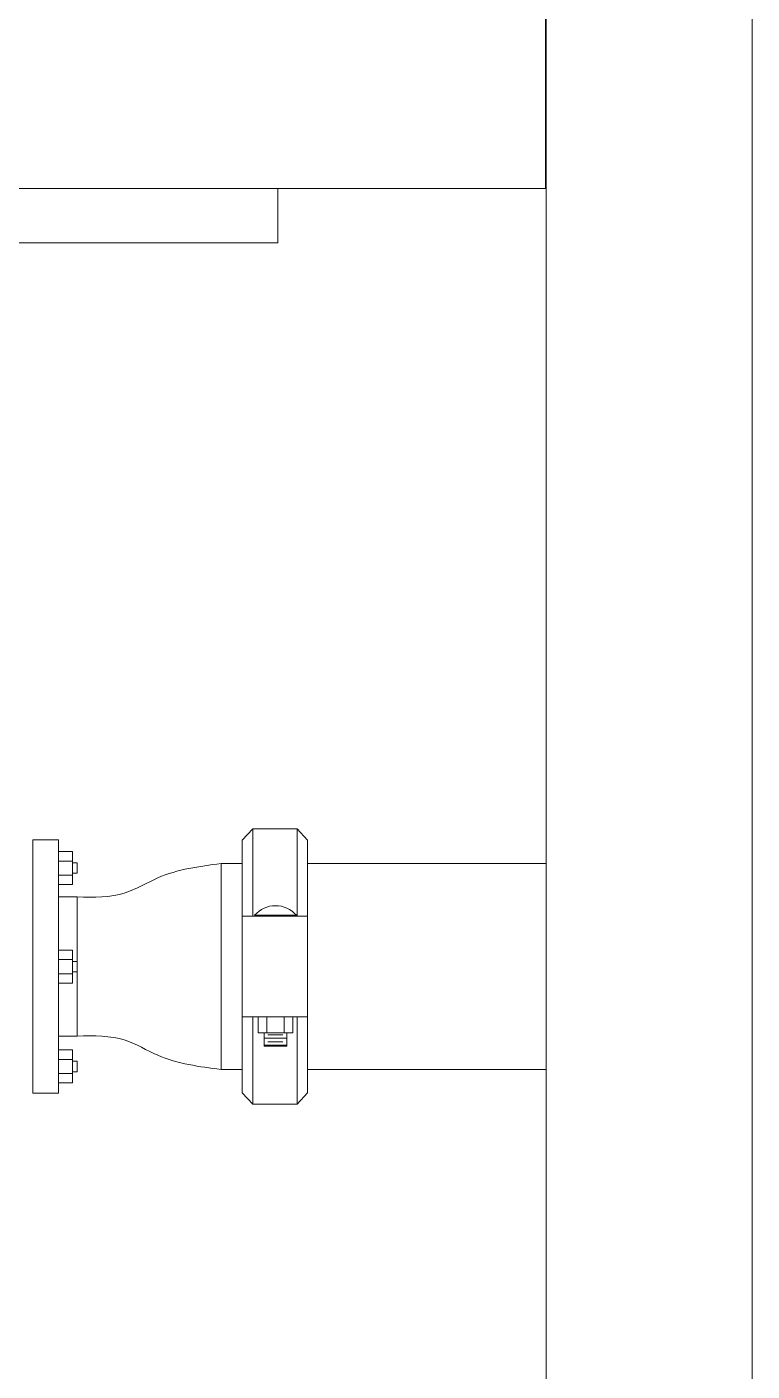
# Model space of a CAD drawing. Header units: millimetres. Extents: x 2085 to 2829, y 1352 to 1631.
# Drawn here: x 2160.337 to 2160.738, y 1611.36 to 1612.104 of the extents above; entities that cross this region are included whole.
import ezdxf

# ---------------------------------------------------------------- set-up
doc = ezdxf.new("R2010")
doc.units = ezdxf.units.MM
doc.layers.get('0').update_dxf_attribs({"color": 251, "lineweight": 9})
for name, color, linetype, lineweight in [('00-GTI-Acoples', 251, 'Continuous', 13), ('A-SANITARIOS', 251, 'Continuous', 13), ('A_30_Extractores', 251, 'Continuous', 13)]:
    doc.layers.add(name, color=color, linetype=linetype, lineweight=lineweight)

# ---------------------------------------------------------------- blocks, each defined once
blk = doc.blocks.new('A$C363a55df')
at = {"layer": '00-GTI-Acoples', "linetype": 'Continuous', "lineweight": 0, "extrusion": (3.83476e-17, -1, 0)}
for p, q in [((-27.1, 105), (-18.4, 114.3)), ((-18.4, 41.9), (-18.4, 114.3)), ((18.4, 114.3), (-18.4, 114.3)), ((18.4, 41.9), (18.4, 114.3)), ((27.1, 105), (18.4, 114.3)), ((-27.1, 41.9), (-27.1, 105)), ((27.1, 41.9), (27.1, 105)), ((-9, 66), (0.5, 66)), ((-9, 55.1), (-9, 66)), ((0.5, 66), (10, 66)), ((10, 55.1), (10, 66)), ((-13.8, 41.9), (-13.8, 55.1)), ((-13.8, 55.1), (-6.7, 55.1)), ((-6.7, 41.9), (-6.7, 55.1)), ((-6.7, 55.1), (7.7, 55.1)), ((7.7, 41.9), (7.7, 55.1)), ((7.7, 55.1), (14.9, 55.1)), ((14.9, 41.9), (14.9, 55.1)), ((-27.1, 41.9), (-27.1, 21.6)), ((-25.4, 41.9), (-27.1, 41.9)), ((-6.4, 41.9), (-25.4, 41.9)), ((7.4, 41.9), (-6.4, 41.9)), ((26.4, 41.9), (7.4, 41.9)), ((27.1, 41.9), (26.4, 41.9)), ((27.1, 41.9), (27.1, 21.6)), ((-27.1, -21.6), (-27.1, 21.6)), ((27.1, -21.6), (27.1, 21.6)), ((-27.1, -21.6), (-27.1, -41.9)), ((27.1, -21.6), (27.1, -41.9)), ((-27.1, -41.9), (-25.4, -41.9)), ((-27.1, -105), (-27.1, -41.9)), ((-25.4, -41.9), (-6.4, -41.9)), ((-18.4, -114.3), (-18.4, -41.9)), ((-16.8, -42.5), (-16.8, -41.9)), ((-16.8, -42.5), (17.8, -42.5)), ((-6.4, -41.9), (7.4, -41.9)), ((7.4, -41.9), (26.4, -41.9)), ((17.8, -42.5), (17.8, -41.9)), ((18.4, -114.3), (18.4, -41.9)), ((26.4, -41.9), (27.1, -41.9)), ((27.1, -105), (27.1, -41.9)), ((-27.1, -105), (-18.4, -114.3)), ((27.1, -105), (18.4, -114.3)), ((18.4, -114.3), (-18.4, -114.3))]:
    blk.add_line(p, q, dxfattribs=at)
at = {"layer": '00-GTI-Acoples', "linetype": 'Continuous', "lineweight": 0}
for p, q in [((-27.1, 103.1), (-27.1, -103.1)), ((27.1, 103.1), (27.1, -103.1)), ((10, 65.3), (-9, 65.3)), ((10, 59.5), (-9, 59.5)), ((6.5, 62.5), (-6, 62.5)), ((6.5, 56.7), (-6, 56.7))]:
    blk.add_line(p, q, dxfattribs=at)
blk.add_arc((0.5, -27.6), 22.9, 220.8756, 319.1244, dxfattribs=at)
blk = doc.blocks.new('BOMBAS-28.02.2025')
at = {"layer": 'A-SANITARIOS'}
for p, q in [((2.40902, -2.43346, 0), (2.42326, -2.43346, 0)), ((2.40902, -2.57357, 0), (2.40902, -2.43346, 0)), ((2.42326, -2.43346, 0), (2.42326, -2.57357, 0)), ((2.43101, -2.43989, 0), (2.42326, -2.43989, 0)), ((2.42326, -2.43989, 0), (2.42326, -2.4581, 0)), ((2.43101, -2.4581, 0), (2.43101, -2.43989, 0)), ((2.43101, -2.44512, 0), (2.42326, -2.44512, 0)), ((2.43101, -2.44512, 0), (2.42326, -2.44512, 0)), ((2.43358, -2.44609, 0), (2.43101, -2.44609, 0)), ((2.43358, -2.4519, 0), (2.43358, -2.44609, 0)), ((2.43101, -2.45291, 0), (2.42326, -2.45291, 0)), ((2.43101, -2.45291, 0), (2.42326, -2.45291, 0)), ((2.43101, -2.4519, 0), (2.43358, -2.4519, 0)), ((2.42326, -2.4581, 0), (2.43101, -2.4581, 0)), ((2.43101, -2.49446, 0), (2.42326, -2.49446, 0)), ((2.42326, -2.49446, 0), (2.42326, -2.51267, 0)), ((2.43101, -2.51267, 0), (2.43101, -2.49446, 0)), ((2.43101, -2.49968, 0), (2.42326, -2.49968, 0)), ((2.43101, -2.49968, 0), (2.42326, -2.49968, 0)), ((2.43358, -2.50066, 0), (2.43101, -2.50066, 0)), ((2.43101, -2.50647, 0), (2.43358, -2.50647, 0)), ((2.43358, -2.50647, 0), (2.43358, -2.50066, 0)), ((2.43101, -2.50748, 0), (2.42326, -2.50748, 0)), ((2.43101, -2.50748, 0), (2.42326, -2.50748, 0)), ((2.42326, -2.51267, 0), (2.43101, -2.51267, 0)), ((2.43101, -2.5497, 0), (2.42326, -2.5497, 0)), ((2.42326, -2.5497, 0), (2.42326, -2.56791, 0)), ((2.43101, -2.56791, 0), (2.43101, -2.5497, 0)), ((2.43101, -2.55493, 0), (2.42326, -2.55493, 0)), ((2.43101, -2.55493, 0), (2.42326, -2.55493, 0)), ((2.43358, -2.5559, 0), (2.43101, -2.5559, 0)), ((2.43358, -2.56171, 0), (2.43358, -2.5559, 0)), ((2.43101, -2.56272, 0), (2.42326, -2.56272, 0)), ((2.43101, -2.56272, 0), (2.42326, -2.56272, 0)), ((2.43101, -2.56171, 0), (2.43358, -2.56171, 0)), ((2.42326, -2.57357, 0), (2.40902, -2.57357, 0)), ((2.42326, -2.56791, 0), (2.43101, -2.56791, 0))]:
    blk.add_line(p, q, dxfattribs=at)
at = {"layer": 'A-SANITARIOS', "linetype": 'Continuous'}
for p, q in [((2.5132, -2.44651, 0), (2.5132, -2.56051, 0)), ((2.5132, -2.45351, 0), (2.5132, -2.55351, 0)), ((2.43358, -2.46501, 0), (2.42326, -2.46501, 0)), ((2.43358, -2.46501, 0), (2.42326, -2.46501, 0)), ((2.43358, -2.46501, 0), (2.43358, -2.54175, 0)), ((2.43358, -2.46501, 0), (2.43358, -2.54202, 0)), ((2.43358, -2.54202, 0), (2.42326, -2.54202, 0)), ((2.43358, -2.54202, 0), (2.42326, -2.54202, 0))]:
    blk.add_line(p, q, dxfattribs=at)
at = {"layer": 'A-SANITARIOS', "elevation": 0}
for points in [[(2.69318, -1.57172), (2.69318, -3.43531), (2.80718, -3.43531), (2.80718, -1.57172)], [(2.43101, -2.4519), (2.43358, -2.4519), (2.43358, -2.44609), (2.43101, -2.44609)], [(2.5132, -2.44651), (2.52497, -2.44651)], [(2.43101, -2.50647), (2.43358, -2.50647), (2.43358, -2.50066), (2.43101, -2.50066)], [(2.43101, -2.56171), (2.43358, -2.56171), (2.43358, -2.5559), (2.43101, -2.5559)], [(2.5132, -2.56051), (2.52497, -2.56051)]]:
    blk.add_lwpolyline(points, dxfattribs=at)
at = {"layer": 'A-SANITARIOS'}
for points, elevation in [([(2.40902, -2.43346), (2.42326, -2.43346), (2.42326, -2.57357), (2.40902, -2.57357)], 0.00004), ([(2.43101, -2.43989), (2.42326, -2.43989), (2.42326, -2.4581), (2.43101, -2.4581)], 0.00004), ([(2.69318, -2.56051), (2.69318, -2.44651), (2.56104, -2.44651), (2.56104, -2.56051)], 0), ([(2.43101, -2.49446), (2.42326, -2.49446), (2.42326, -2.51267), (2.43101, -2.51267)], 0.00004), ([(2.43101, -2.5497), (2.42326, -2.5497), (2.42326, -2.56791), (2.43101, -2.56791)], 0.00004)]:
    blk.add_lwpolyline(points, close=True, dxfattribs=dict(at, elevation=elevation))
at = {"layer": 'A-SANITARIOS', "linetype": 'Continuous'}
for points in [[(2.43358, -2.46501, 0), (2.46018, -2.46271, 0), (2.47818, -2.45443, 0), (2.5132, -2.44651, 0)], [(2.43358, -2.54202, 0), (2.46018, -2.54432, 0), (2.47818, -2.5526, 0), (2.5132, -2.56051, 0)]]:
    blk.add_spline(points, degree=3, dxfattribs=at)
at = {"layer": 'A-SANITARIOS', "linetype": 'Continuous', "lineweight": 0, "xscale": -0.0006666666666666666, "yscale": 0.0006666666666666666, "zscale": 0.0006666666666666666, "rotation": 180}
blk.add_blockref('A$C363a55df', (2.54301, -2.50351, 0), dxfattribs=at)

msp = doc.modelspace()

# ---------------------------------------------------------------- linework, layer by layer
at = {"layer": 'A_30_Extractores'}
msp.add_lwpolyline([(2160.62367, 1612.01482), (2160.62367, 1612.86482), (2159.92367, 1612.86482), (2159.92367, 1612.01482)], close=True, dxfattribs=at)
msp.add_lwpolyline([(2160.47567, 1612.01482), (2160.47567, 1611.98482), (2160.07167, 1611.98482), (2160.07167, 1612.01482)], dxfattribs=at)

# ---------------------------------------------------------------- block references
msp.add_blockref('BOMBAS-28.02.2025', (2157.93096, 1614.08776))

doc.saveas('drawing.dxf')
